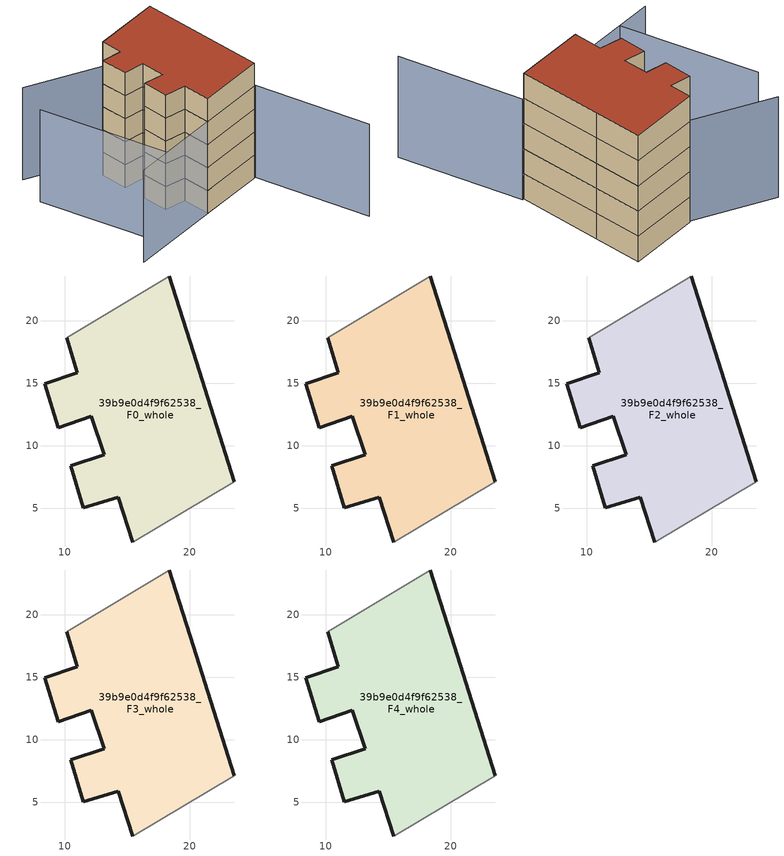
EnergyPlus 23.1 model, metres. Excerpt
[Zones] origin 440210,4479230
39b9e0d4f9f62538_F0_whole
 floor ground (EU_floor_Construction): 18.34,23.58 20.25,17.54 23.55,7.14 15.44,2.32 14.29,5.91 11.5,5.06 10.48,8.43 13.14,9.27 12.13,12.39 9.5,11.47 8.41,14.95 11.01,15.85 10.17,18.67 z0
 wall outside (EU_wall_Construction): 23.55,7.14 20.25,17.54 18.34,23.58 / 10.17,18.67 11.01,15.85 8.41,14.95 9.5,11.47 12.13,12.39 13.14,9.27 10.48,8.43 11.5,5.06 14.29,5.91 15.44,2.32 z0:3
 wall adiabatic (EU_wall_Construction): 18.34,23.58 10.17,18.67 / 15.44,2.32 23.55,7.14 z0:3
39b9e0d4f9f62538_F1_whole
 floor to 39b9e0d4f9f62538_F0_whole (EU_floor_Construction): 18.34,23.58 20.25,17.54 23.55,7.14 15.44,2.32 14.29,5.91 11.5,5.06 10.48,8.43 13.14,9.27 12.13,12.39 9.5,11.47 8.41,14.95 11.01,15.85 10.17,18.67 z3
 wall outside (EU_wall_Construction): 23.55,7.14 20.25,17.54 18.34,23.58 / 10.17,18.67 11.01,15.85 8.41,14.95 9.5,11.47 12.13,12.39 13.14,9.27 10.48,8.43 11.5,5.06 14.29,5.91 15.44,2.32 z3:6
 wall adiabatic (EU_wall_Construction): 18.34,23.58 10.17,18.67 / 15.44,2.32 23.55,7.14 z3:6
39b9e0d4f9f62538_F2_whole
 floor to 39b9e0d4f9f62538_F1_whole (EU_floor_Construction): 18.34,23.58 20.25,17.54 23.55,7.14 15.44,2.32 14.29,5.91 11.5,5.06 10.48,8.43 13.14,9.27 12.13,12.39 9.5,11.47 8.41,14.95 11.01,15.85 10.17,18.67 z6
 wall outside (EU_wall_Construction): 23.55,7.14 20.25,17.54 18.34,23.58 / 10.17,18.67 11.01,15.85 8.41,14.95 9.5,11.47 12.13,12.39 13.14,9.27 10.48,8.43 11.5,5.06 14.29,5.91 15.44,2.32 z6:9
 wall adiabatic (EU_wall_Construction): 18.34,23.58 10.17,18.67 / 15.44,2.32 23.55,7.14 z6:9
39b9e0d4f9f62538_F3_whole
 floor to 39b9e0d4f9f62538_F2_whole (EU_floor_Construction): 18.34,23.58 20.25,17.54 23.55,7.14 15.44,2.32 14.29,5.91 11.5,5.06 10.48,8.43 13.14,9.27 12.13,12.39 9.5,11.47 8.41,14.95 11.01,15.85 10.17,18.67 z9
 wall outside (EU_wall_Construction): 23.55,7.14 20.25,17.54 18.34,23.58 / 10.17,18.67 11.01,15.85 8.41,14.95 9.5,11.47 12.13,12.39 13.14,9.27 10.48,8.43 11.5,5.06 14.29,5.91 15.44,2.32 z9:12
 wall adiabatic (EU_wall_Construction): 18.34,23.58 10.17,18.67 / 15.44,2.32 23.55,7.14 z9:12
39b9e0d4f9f62538_F4_whole
 floor to 39b9e0d4f9f62538_F3_whole (EU_floor_Construction): 18.34,23.58 20.25,17.54 23.55,7.14 15.44,2.32 14.29,5.91 11.5,5.06 10.48,8.43 13.14,9.27 12.13,12.39 9.5,11.47 8.41,14.95 11.01,15.85 10.17,18.67 z12
 wall outside (EU_wall_Construction): 23.55,7.14 20.25,17.54 18.34,23.58 / 10.17,18.67 11.01,15.85 8.41,14.95 9.5,11.47 12.13,12.39 13.14,9.27 10.48,8.43 11.5,5.06 14.29,5.91 15.44,2.32 z12:15
 wall adiabatic (EU_wall_Construction): 18.34,23.58 10.17,18.67 / 15.44,2.32 23.55,7.14 z12:15
 roof outside (EU_roof_Construction): 23.55,7.14 20.25,17.54 18.34,23.58 10.17,18.67 11.01,15.85 8.41,14.95 9.5,11.47 12.13,12.39 13.14,9.27 10.48,8.43 11.5,5.06 14.29,5.91 15.44,2.32 z15
shading: 4.34,-4.28 23.71,7.23 / 23.71,7.23 31.61,-6.05 / 18.55,18.79 -0.17,17.97 / -0.43,12.71 8.39,-1.86 z0:12
[Building]
EU S2 Campaign: North Axis=0; Terrain=City; Solar Distribution=FullExterior
[Site:Location]
Madrid: Latitude=40.5; Longitude=-3.5; Time Zone=1; Elevation=609
[SizingPeriod:WeatherFileDays]
AnnualSizingPeriod: Begin Month=1; Begin Day of Month=1; End Month=12; End Day of Month=31; Day of Week for Start Day=Monday; Use Weather File Daylight Saving Period=No; Use Weather File Rain and Snow Indicators=No
[MATERIAL]
EU_InternalMass_Material: Roughness=MediumRough; Thickness=0.1; Conductivity=1; Density=1800; Specific Heat=900; Thermal Absorptance=0.9; Solar Absorptance=0.7; Visible Absorptance=0.7
[MATERIAL:NOMASS] Roughness=MediumRough; Thermal Absorptance=0.9; Solar Absorptance=0.7; Visible Absorptance=0.7
Name | Thermal Resistance
EU_wall_NoMass | 0.609216
EU_roof_NoMass | 0.513268
EU_floor_NoMass | 0.568163
[CONSTRUCTION]
EU_wall_Construction: EU_wall_NoMass
EU_roof_Construction: EU_roof_NoMass
EU_floor_Construction: EU_floor_NoMass
EU_InternalMass_Construction: EU_InternalMass_Material
[ZONE] Type=1; Multiplier=1; Ceiling Height=autocalculate; Volume=539.276; Floor Area=autocalculate; Part of Total Floor Area=Yes
39b9e0d4f9f62538_F0_whole; 39b9e0d4f9f62538_F1_whole; 39b9e0d4f9f62538_F2_whole; 39b9e0d4f9f62538_F3_whole; 39b9e0d4f9f62538_F4_whole
[INTERNALMASS] Construction=EU_InternalMass_Construction; Surface Area=179.759
Name | Zone or ZoneList
39b9e0d4f9f62538_F0_whole_EU_InternalMass | 39b9e0d4f9f62538_F0_whole
39b9e0d4f9f62538_F1_whole_EU_InternalMass | 39b9e0d4f9f62538_F1_whole
39b9e0d4f9f62538_F2_whole_EU_InternalMass | 39b9e0d4f9f62538_F2_whole
39b9e0d4f9f62538_F3_whole_EU_InternalMass | 39b9e0d4f9f62538_F3_whole
39b9e0d4f9f62538_F4_whole_EU_InternalMass | 39b9e0d4f9f62538_F4_whole
[OTHEREQUIPMENT] Fuel Type=Electricity; Design Level Calculation Method=Watts/Area; Power per Zone Floor Area=1; Fraction Latent=0; Fraction Radiant=0; Fraction Lost=0; Carbon Dioxide Generation Rate=0; EndUse Subcategory=EU_Step8_InternalGains
Name | Zone or ZoneList or Space or SpaceList | Schedule
EU_Step8_InternalGain_39b9e0d4f9f62538_F0_whole_f000 | 39b9e0d4f9f62538_F0_whole | EU_Step8_GainSchedule_39b9e0d4f9f62538_F0_whole_f000
EU_Step8_InternalGain_39b9e0d4f9f62538_F1_whole_f000 | 39b9e0d4f9f62538_F1_whole | EU_Step8_GainSchedule_39b9e0d4f9f62538_F1_whole_f000
EU_Step8_InternalGain_39b9e0d4f9f62538_F2_whole_f000 | 39b9e0d4f9f62538_F2_whole | EU_Step8_GainSchedule_39b9e0d4f9f62538_F2_whole_f000
EU_Step8_InternalGain_39b9e0d4f9f62538_F3_whole_f000 | 39b9e0d4f9f62538_F3_whole | EU_Step8_GainSchedule_39b9e0d4f9f62538_F3_whole_f000
EU_Step8_InternalGain_39b9e0d4f9f62538_F4_whole_f000 | 39b9e0d4f9f62538_F4_whole | EU_Step8_GainSchedule_39b9e0d4f9f62538_F4_whole_f000
[ZONEVENTILATION:DESIGNFLOWRATE] Schedule=EU_AlwaysOn; Design Flow Rate Calculation Method=AirChanges/Hour; Air Changes per Hour=0.752966; Ventilation Type=Natural; Fan Pressure Rise=0; Fan Total Efficiency=1; Constant Term Coefficient=1; Temperature Term Coefficient=0; Velocity Term Coefficient=0; Velocity Squared Term Coefficient=0; Minimum Indoor Temperature=-100; Maximum Indoor Temperature=100; Delta Temperature=-100; Minimum Outdoor Temperature=-100; Maximum Outdoor Temperature=100; Maximum Wind Speed=40
Name | Zone or ZoneList or Space or SpaceList
EU_ConstantAir_39b9e0d4f9f62538_F0_whole | 39b9e0d4f9f62538_F0_whole
EU_ConstantAir_39b9e0d4f9f62538_F1_whole | 39b9e0d4f9f62538_F1_whole
EU_ConstantAir_39b9e0d4f9f62538_F2_whole | 39b9e0d4f9f62538_F2_whole
EU_ConstantAir_39b9e0d4f9f62538_F3_whole | 39b9e0d4f9f62538_F3_whole
EU_ConstantAir_39b9e0d4f9f62538_F4_whole | 39b9e0d4f9f62538_F4_whole
[HVACTEMPLATE:THERMOSTAT] Constant Heating Setpoint=20; Constant Cooling Setpoint=50
EU_HeatOnly_39b9e0d4f9f62538_F0_whole; EU_HeatOnly_39b9e0d4f9f62538_F1_whole; EU_HeatOnly_39b9e0d4f9f62538_F2_whole; EU_HeatOnly_39b9e0d4f9f62538_F3_whole; EU_HeatOnly_39b9e0d4f9f62538_F4_whole
[HVACTEMPLATE:ZONE:IDEALLOADSAIRSYSTEM] System Availability Schedule=EU_AlwaysOn; Maximum Heating Supply Air Temperature=50; Minimum Cooling Supply Air Temperature=13; Maximum Heating Supply Air Humidity Ratio=0.0156; Minimum Cooling Supply Air Humidity Ratio=0.0077; Heating Limit=NoLimit; Cooling Limit=NoLimit; Heating Availability Schedule=EU_AlwaysOn; Cooling Availability Schedule=EU_CoolingOff; Dehumidification Control Type=ConstantSensibleHeatRatio; Cooling Sensible Heat Ratio=0.7; Dehumidification Setpoint=60; Humidification Control Type=None; Humidification Setpoint=30; Outdoor Air Method=None; Outdoor Air Flow Rate per Person=0.00944; Outdoor Air Flow Rate per Zone Floor Area=0; Outdoor Air Flow Rate per Zone=0; Demand Controlled Ventilation Type=None; Outdoor Air Economizer Type=NoEconomizer; Heat Recovery Type=None; Sensible Heat Recovery Effectiveness=0.7; Latent Heat Recovery Effectiveness=0.65
Name | Template Thermostat
39b9e0d4f9f62538_F0_whole | EU_HeatOnly_39b9e0d4f9f62538_F0_whole
39b9e0d4f9f62538_F1_whole | EU_HeatOnly_39b9e0d4f9f62538_F1_whole
39b9e0d4f9f62538_F2_whole | EU_HeatOnly_39b9e0d4f9f62538_F2_whole
39b9e0d4f9f62538_F3_whole | EU_HeatOnly_39b9e0d4f9f62538_F3_whole
39b9e0d4f9f62538_F4_whole | EU_HeatOnly_39b9e0d4f9f62538_F4_whole
[SIZING:ZONE] Zone Cooling Design Supply Air Temperature Input Method=SupplyAirTemperature; Zone Cooling Design Supply Air Temperature=13; Zone Heating Design Supply Air Temperature Input Method=SupplyAirTemperature; Zone Heating Design Supply Air Temperature=50; Zone Cooling Design Supply Air Humidity Ratio=0.008; Zone Heating Design Supply Air Humidity Ratio=0.008; Cooling Design Air Flow Method=DesignDay; Cooling Design Air Flow Rate=0; Cooling Minimum Air Flow per Zone Floor Area=0.000762; Cooling Minimum Air Flow=0; Cooling Minimum Air Flow Fraction=0.2; Heating Design Air Flow Method=DesignDay; Heating Design Air Flow Rate=0; Heating Maximum Air Flow per Zone Floor Area=0.002032; Heating Maximum Air Flow=0.141576; Heating Maximum Air Flow Fraction=0.3; Account for Dedicated Outdoor Air System=No; Dedicated Outdoor Air System Control Strategy=NeutralSupplyAir; Dedicated Outdoor Air Low Setpoint Temperature for Design=autosize; Dedicated Outdoor Air High Setpoint Temperature for Design=autosize; Zone Load Sizing Method=Sensible Load Only No Latent Load; Zone Latent Cooling Design Supply Air Humidity Ratio Input Method=HumidityRatioDifference; Zone Cooling Design Supply Air Humidity Ratio Difference=0.005; Zone Latent Heating Design Supply Air Humidity Ratio Input Method=HumidityRatioDifference; Zone Humidification Design Supply Air Humidity Ratio Difference=0.005
39b9e0d4f9f62538_F0_whole; 39b9e0d4f9f62538_F1_whole; 39b9e0d4f9f62538_F2_whole; 39b9e0d4f9f62538_F3_whole; 39b9e0d4f9f62538_F4_whole
[SCHEDULE:CONSTANT]
Name | Hourly Value
EU_AlwaysOn | 1
EU_CoolingOff | 0
[SCHEDULE:FILE] Column Number=1; Rows to Skip at Top=0; Number of Hours of Data=8760; Column Separator=Comma; Interpolate to Timestep=No; Minutes per Item=60; Adjust Schedule for Daylight Savings=Yes
Name | File
EU_Step8_GainSchedule_39b9e0d4f9f62538_F0_whole_f000 | ../../schedules/39b9e0d4f9f62538/39b9e0d4f9f62538_F0_whole_f000_gain.csv
EU_Step8_GainSchedule_39b9e0d4f9f62538_F1_whole_f000 | ../../schedules/39b9e0d4f9f62538/39b9e0d4f9f62538_F1_whole_f000_gain.csv
EU_Step8_GainSchedule_39b9e0d4f9f62538_F2_whole_f000 | ../../schedules/39b9e0d4f9f62538/39b9e0d4f9f62538_F2_whole_f000_gain.csv
EU_Step8_GainSchedule_39b9e0d4f9f62538_F3_whole_f000 | ../../schedules/39b9e0d4f9f62538/39b9e0d4f9f62538_F3_whole_f000_gain.csv
EU_Step8_GainSchedule_39b9e0d4f9f62538_F4_whole_f000 | ../../schedules/39b9e0d4f9f62538/39b9e0d4f9f62538_F4_whole_f000_gain.csv
